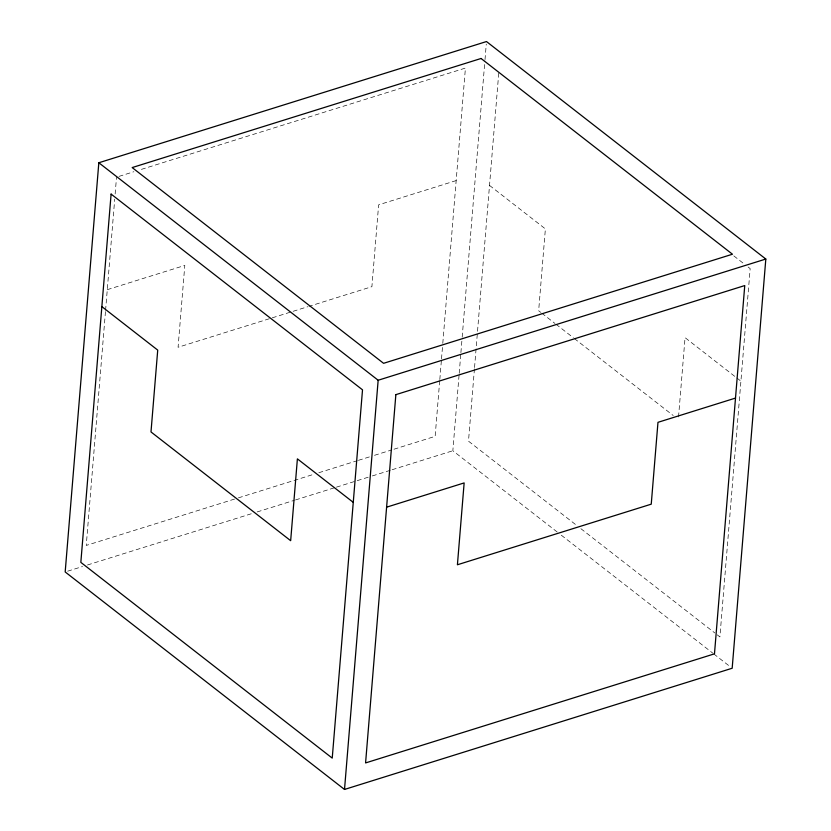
<?xml version="1.0" encoding="UTF-8"?>
<svg xmlns="http://www.w3.org/2000/svg" width="831" height="831" viewBox="0 0 831 831"><rect width="100%" height="100%" fill="white"/><g stroke="black" fill="none" stroke-linecap="round" stroke-linejoin="round"><path stroke-width="0.62" stroke-dasharray="4.16 3.12" d="M105.464 311.635L86.247 545.437L237.188 498.247M105.579 310.347L114.72 199.139M115.145 193.966L116.527 177.159M439.703 380.806L435.143 436.348L393.073 449.509M439.817 379.518L441.406 360.135M441.51 358.847L442.684 344.636M442.788 343.348L465.422 68.069L138.798 170.189M557.206 532.017L452.843 450.755L459.107 374.594M459.211 373.296L460.8 353.933M460.904 352.645L462.078 338.446M462.181 337.157L484.889 60.912M485.003 59.624L486.27 44.136M474.439 368.829L468.487 441.168L576.818 525.514M474.543 367.541L498.766 72.889M678.532 416.933L685.056 337.646L735.84 377.191M118.999 176.38L133.843 171.737M107.272 289.676L184.804 265.432L178.073 347.275L307.709 306.743M456.167 180.587L378.635 204.831L371.904 286.674L308.945 306.359M238.424 497.852L313.889 474.262M318.844 472.714L357.195 460.717M358.431 460.332L369.566 456.853M374.521 455.305L391.837 449.893M67.654 571.188L82.518 566.534M87.473 564.987L252.198 513.485M257.153 511.938L294.309 500.314M295.545 499.93L335.184 487.537M336.42 487.153L371.093 476.308M372.34 475.924L390.913 470.117M392.149 469.723L452.843 450.755M733.815 255.896L744.036 263.853M748.129 267.031L750.164 268.631L719.895 636.91L715.803 633.731M489.521 185.406L545.385 228.899L538.654 310.742L540.69 312.331M736.858 377.98L740.92 381.149M541.719 313.121L554.963 323.446M555.991 324.235L573.317 337.729M574.335 338.529L673.224 415.521M580.9 528.693L714.785 632.931M561.299 535.195L712.738 653.104M713.756 653.904L730.127 666.649"/><path stroke-width="1.25" d="M98.827 162.751L65.182 571.957L344.512 789.45L732.173 668.249L765.818 259.043L486.488 41.55L98.827 162.751L378.157 380.245L765.818 259.043M344.512 789.45L378.157 380.245M386.612 507.17L464.145 482.925L457.414 564.768L651.244 504.168L657.975 422.325L735.508 398.08M101.86 306.608L157.724 350.111L150.993 431.943L290.663 540.69L297.394 458.857L353.258 502.35M111.105 194.09L80.836 562.369L332.234 758.111L362.513 389.832L111.105 194.09M395.857 394.652L365.578 762.931L714.473 653.841L744.753 285.563L395.857 394.652M481.066 58.482L132.171 167.571L383.579 363.313L732.464 254.224L481.066 58.482"/></g></svg>
